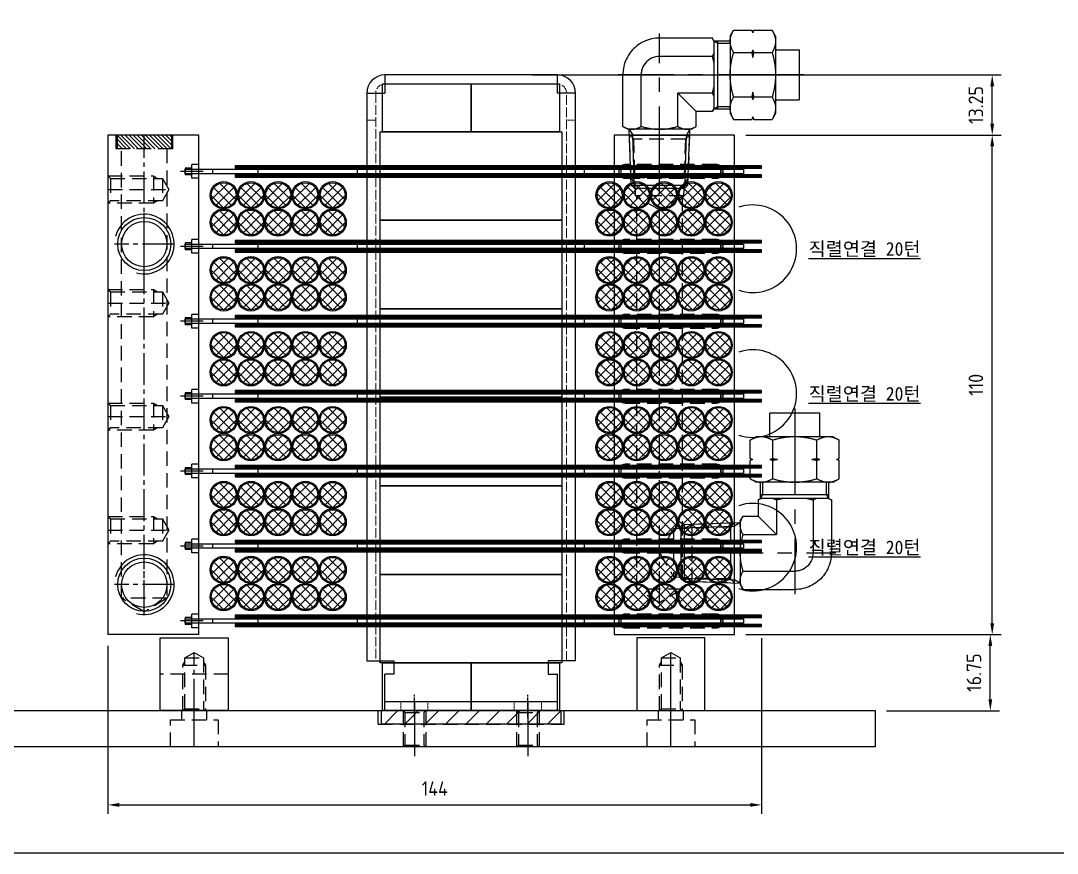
# Model space of a CAD drawing. Header units: millimetres. Extents: x 0 to 687, y 0 to 382.
# Drawn here: x 228.3 to 456.7, y 0 to 183.3 of the extents above; entities that cross this region are included whole.
import ezdxf

# ---------------------------------------------------------------- set-up
doc = ezdxf.new("R2010")
doc.units = ezdxf.units.MM
for name, pattern in [('CENTER', [50.8, 31.75, -6.35, 6.35, -6.35]), ('CENTER1', [10, 7, -1, 1, -1]), ('CENTER2', [28.575, 19.05, -3.175, 3.175, -3.175]), ('CHAIN', [0.3543, 0.2362, -0.0295, 0.0591, -0.0295]), ('DASHED', [0.2067, 0.1654, -0.0413]), ('HIDDEN2', [4.7625, 3.175, -1.5875]), ('HIDDENX2', [19.05, 12.7, -6.35])]:
    doc.linetypes.add(name, pattern=pattern)
for name, color, linetype in [('______', 7, 'Continuous'), ('CENTER', 1, 'CENTER'), ('PV-529CA', 7, 'Continuous'), ('THIN', 3, 'Continuous'), ('가는실선', 6, 'Continuous'), ('가시적인 것(ISO)', 7, 'Continuous'), ('외형선', 7, 'Continuous'), ('중심선', 3, 'CENTER2')]:
    doc.layers.add(name, color=color, linetype=linetype)
doc.layers.add('가려진 것(ISO)', color=2, linetype='DASHED', lineweight=18)
doc.layers.add('중심선(ISO)', color=1, linetype='CENTER', lineweight=25)
doc.styles.add('HAN', font='')
doc.styles.get("Standard").update_dxf_attribs({"font": 'ISOCP.SHX', "bigfont": 'WHGTXT.SHX'})
doc.styles.get('HAN').set_extended_font_data('GulimChe')
doc.dimstyles.new('PS-1', dxfattribs={"dimtxt": 3.2, "dimasz": 2.5, "dimexe": 2, "dimexo": 2.5, "dimgap": 2, "dimtad": 1, "dimtoh": 1, "dimrnd": 0.05, "dimzin": 12, "dimdsep": 46, "dimtxsty": 'Standard', "dimcen": 0, "dimclrt": 2, "dimazin": 3, "dimtfac": 1, "dimtofl": 0, "dimtmove": 0, "dimatfit": 3, "dimfxl": 0, "dimtolj": 1, "dimtzin": 0, "dimarcsym": 0})

# ---------------------------------------------------------------- blocks, each defined once
blk = doc.blocks.new('A$C255C216F')
h = blk.add_hatch()
h.set_pattern_fill('ANSI31', color=252)
h.set_pattern_definition([(45, (-2719.329, -1194.3204), (-2.245064, 2.245064), [])])
h.paths.add_polyline_path([(0, -3), (0, 0), (-39.5, 0), (-39.5, -3)])
at = {"color": 252}
blk.add_lwpolyline([(-39.5, 0), (0, 0), (0, -3), (-39.5, -3)], close=True, dxfattribs=at)
blk = doc.blocks.new('A$C630739C4')
h = blk.add_hatch()
h.set_pattern_fill('ANSI37', color=1, scale=0.5)
h.set_pattern_definition([(45, (-2245.9198, -538.1216), (-1.122532, 1.122532), []), (135, (-2245.9198, -538.1216), (-1.122532, -1.122532), [])])
h.paths.add_polyline_path([(-21.25, 91.5, 1), (-26.75, 91.5, 1)])
h = blk.add_hatch()
h.set_pattern_fill('ANSI37', color=1, scale=0.5)
h.set_pattern_definition([(45, (-2239.9198, -538.1216), (-1.122532, 1.122532), []), (135, (-2239.9198, -538.1216), (-1.122532, -1.122532), [])])
h.paths.add_polyline_path([(-15.25, 91.5, 1), (-20.75, 91.5, 1)])
h = blk.add_hatch()
h.set_pattern_fill('ANSI37', color=1, scale=0.5)
h.set_pattern_definition([(45, (-2233.9198, -538.1216), (-1.122532, 1.122532), []), (135, (-2233.9198, -538.1216), (-1.122532, -1.122532), [])])
h.paths.add_polyline_path([(-9.25, 91.5, 1), (-14.75, 91.5, 1)])
h = blk.add_hatch()
h.set_pattern_fill('ANSI37', color=1, scale=0.5)
h.set_pattern_definition([(45, (-2227.9198, -538.1216), (-1.122532, 1.122532), []), (135, (-2227.9198, -538.1216), (-1.122532, -1.122532), [])])
h.paths.add_polyline_path([(-3.25, 91.5, 1), (-8.75, 91.5, 1)])
h = blk.add_hatch()
h.set_pattern_fill('ANSI37', color=1, scale=0.5)
h.set_pattern_definition([(45, (-2221.9198, -538.1216), (-1.122532, 1.122532), []), (135, (-2221.9198, -538.1216), (-1.122532, -1.122532), [])])
h.paths.add_polyline_path([(2.75, 91.5, 1), (-2.75, 91.5, 1)])
h = blk.add_hatch()
h.set_pattern_fill('ANSI37', color=1, scale=0.5)
h.set_pattern_definition([(45, (-2245.9198, -544.1216), (-1.122532, 1.122532), []), (135, (-2245.9198, -544.1216), (-1.122532, -1.122532), [])])
h.paths.add_polyline_path([(-21.25, 85.5, 1), (-26.75, 85.5, 1)])
h = blk.add_hatch()
h.set_pattern_fill('ANSI37', color=1, scale=0.5)
h.set_pattern_definition([(45, (-2239.9198, -544.1216), (-1.122532, 1.122532), []), (135, (-2239.9198, -544.1216), (-1.122532, -1.122532), [])])
h.paths.add_polyline_path([(-15.25, 85.5, 1), (-20.75, 85.5, 1)])
h = blk.add_hatch()
h.set_pattern_fill('ANSI37', color=1, scale=0.5)
h.set_pattern_definition([(45, (-2233.9198, -544.1216), (-1.122532, 1.122532), []), (135, (-2233.9198, -544.1216), (-1.122532, -1.122532), [])])
h.paths.add_polyline_path([(-9.25, 85.5, 1), (-14.75, 85.5, 1)])
h = blk.add_hatch()
h.set_pattern_fill('ANSI37', color=1, scale=0.5)
h.set_pattern_definition([(45, (-2227.9198, -544.1216), (-1.122532, 1.122532), []), (135, (-2227.9198, -544.1216), (-1.122532, -1.122532), [])])
h.paths.add_polyline_path([(-3.25, 85.5, 1), (-8.75, 85.5, 1)])
h = blk.add_hatch()
h.set_pattern_fill('ANSI37', color=1, scale=0.5)
h.set_pattern_definition([(45, (-2221.9198, -544.1216), (-1.122532, 1.122532), []), (135, (-2221.9198, -544.1216), (-1.122532, -1.122532), [])])
h.paths.add_polyline_path([(2.75, 85.5, 1), (-2.75, 85.5, 1)])
h = blk.add_hatch()
h.set_pattern_fill('ANSI37', color=1, scale=0.5)
h.set_pattern_definition([(45, (-2245.9198, -554.6216), (-1.122532, 1.122532), []), (135, (-2245.9198, -554.6216), (-1.122532, -1.122532), [])])
h.paths.add_polyline_path([(-21.25, 75, 1), (-26.75, 75, 1)])
h = blk.add_hatch()
h.set_pattern_fill('ANSI37', color=1, scale=0.5)
h.set_pattern_definition([(45, (-2239.9198, -554.6216), (-1.122532, 1.122532), []), (135, (-2239.9198, -554.6216), (-1.122532, -1.122532), [])])
h.paths.add_polyline_path([(-15.25, 75, 1), (-20.75, 75, 1)])
h = blk.add_hatch()
h.set_pattern_fill('ANSI37', color=1, scale=0.5)
h.set_pattern_definition([(45, (-2233.9198, -554.6216), (-1.122532, 1.122532), []), (135, (-2233.9198, -554.6216), (-1.122532, -1.122532), [])])
h.paths.add_polyline_path([(-9.25, 75, 1), (-14.75, 75, 1)])
h = blk.add_hatch()
h.set_pattern_fill('ANSI37', color=1, scale=0.5)
h.set_pattern_definition([(45, (-2227.9198, -554.6216), (-1.122532, 1.122532), []), (135, (-2227.9198, -554.6216), (-1.122532, -1.122532), [])])
h.paths.add_polyline_path([(-3.25, 75, 1), (-8.75, 75, 1)])
h = blk.add_hatch()
h.set_pattern_fill('ANSI37', color=1, scale=0.5)
h.set_pattern_definition([(45, (-2221.9198, -554.6216), (-1.122532, 1.122532), []), (135, (-2221.9198, -554.6216), (-1.122532, -1.122532), [])])
h.paths.add_polyline_path([(2.75, 75, 1), (-2.75, 75, 1)])
h = blk.add_hatch()
h.set_pattern_fill('ANSI37', color=1, scale=0.5)
h.set_pattern_definition([(45, (-2245.9198, -560.6216), (-1.122532, 1.122532), []), (135, (-2245.9198, -560.6216), (-1.122532, -1.122532), [])])
h.paths.add_polyline_path([(-21.25, 69, 1), (-26.75, 69, 1)])
h = blk.add_hatch()
h.set_pattern_fill('ANSI37', color=1, scale=0.5)
h.set_pattern_definition([(45, (-2239.9198, -560.6216), (-1.122532, 1.122532), []), (135, (-2239.9198, -560.6216), (-1.122532, -1.122532), [])])
h.paths.add_polyline_path([(-15.25, 69, 1), (-20.75, 69, 1)])
h = blk.add_hatch()
h.set_pattern_fill('ANSI37', color=1, scale=0.5)
h.set_pattern_definition([(45, (-2233.9198, -560.6216), (-1.122532, 1.122532), []), (135, (-2233.9198, -560.6216), (-1.122532, -1.122532), [])])
h.paths.add_polyline_path([(-9.25, 69, 1), (-14.75, 69, 1)])
h = blk.add_hatch()
h.set_pattern_fill('ANSI37', color=1, scale=0.5)
h.set_pattern_definition([(45, (-2227.9198, -560.6216), (-1.122532, 1.122532), []), (135, (-2227.9198, -560.6216), (-1.122532, -1.122532), [])])
h.paths.add_polyline_path([(-3.25, 69, 1), (-8.75, 69, 1)])
h = blk.add_hatch()
h.set_pattern_fill('ANSI37', color=1, scale=0.5)
h.set_pattern_definition([(45, (-2221.9198, -560.6216), (-1.122532, 1.122532), []), (135, (-2221.9198, -560.6216), (-1.122532, -1.122532), [])])
h.paths.add_polyline_path([(2.75, 69, 1), (-2.75, 69, 1)])
h = blk.add_hatch()
h.set_pattern_fill('ANSI37', color=1, scale=0.5)
h.set_pattern_definition([(45, (-2245.9198, -571.1216), (-1.122532, 1.122532), []), (135, (-2245.9198, -571.1216), (-1.122532, -1.122532), [])])
h.paths.add_polyline_path([(-21.25, 58.5, 1), (-26.75, 58.5, 1)])
h = blk.add_hatch()
h.set_pattern_fill('ANSI37', color=1, scale=0.5)
h.set_pattern_definition([(45, (-2239.9198, -571.1216), (-1.122532, 1.122532), []), (135, (-2239.9198, -571.1216), (-1.122532, -1.122532), [])])
h.paths.add_polyline_path([(-15.25, 58.5, 1), (-20.75, 58.5, 1)])
h = blk.add_hatch()
h.set_pattern_fill('ANSI37', color=1, scale=0.5)
h.set_pattern_definition([(45, (-2233.9198, -571.1216), (-1.122532, 1.122532), []), (135, (-2233.9198, -571.1216), (-1.122532, -1.122532), [])])
h.paths.add_polyline_path([(-9.25, 58.5, 1), (-14.75, 58.5, 1)])
h = blk.add_hatch()
h.set_pattern_fill('ANSI37', color=1, scale=0.5)
h.set_pattern_definition([(45, (-2227.9198, -571.1216), (-1.122532, 1.122532), []), (135, (-2227.9198, -571.1216), (-1.122532, -1.122532), [])])
h.paths.add_polyline_path([(-3.25, 58.5, 1), (-8.75, 58.5, 1)])
h = blk.add_hatch()
h.set_pattern_fill('ANSI37', color=1, scale=0.5)
h.set_pattern_definition([(45, (-2221.9198, -571.1216), (-1.122532, 1.122532), []), (135, (-2221.9198, -571.1216), (-1.122532, -1.122532), [])])
h.paths.add_polyline_path([(2.75, 58.5, 1), (-2.75, 58.5, 1)])
h = blk.add_hatch()
h.set_pattern_fill('ANSI37', color=1, scale=0.5)
h.set_pattern_definition([(45, (-2245.9198, -577.1216), (-1.122532, 1.122532), []), (135, (-2245.9198, -577.1216), (-1.122532, -1.122532), [])])
h.paths.add_polyline_path([(-21.25, 52.5, 1), (-26.75, 52.5, 1)])
h = blk.add_hatch()
h.set_pattern_fill('ANSI37', color=1, scale=0.5)
h.set_pattern_definition([(45, (-2239.9198, -577.1216), (-1.122532, 1.122532), []), (135, (-2239.9198, -577.1216), (-1.122532, -1.122532), [])])
h.paths.add_polyline_path([(-15.25, 52.5, 1), (-20.75, 52.5, 1)])
h = blk.add_hatch()
h.set_pattern_fill('ANSI37', color=1, scale=0.5)
h.set_pattern_definition([(45, (-2233.9198, -577.1216), (-1.122532, 1.122532), []), (135, (-2233.9198, -577.1216), (-1.122532, -1.122532), [])])
h.paths.add_polyline_path([(-9.25, 52.5, 1), (-14.75, 52.5, 1)])
h = blk.add_hatch()
h.set_pattern_fill('ANSI37', color=1, scale=0.5)
h.set_pattern_definition([(45, (-2227.9198, -577.1216), (-1.122532, 1.122532), []), (135, (-2227.9198, -577.1216), (-1.122532, -1.122532), [])])
h.paths.add_polyline_path([(-3.25, 52.5, 1), (-8.75, 52.5, 1)])
h = blk.add_hatch()
h.set_pattern_fill('ANSI37', color=1, scale=0.5)
h.set_pattern_definition([(45, (-2221.9198, -577.1216), (-1.122532, 1.122532), []), (135, (-2221.9198, -577.1216), (-1.122532, -1.122532), [])])
h.paths.add_polyline_path([(2.75, 52.5, 1), (-2.75, 52.5, 1)])
h = blk.add_hatch()
h.set_pattern_fill('ANSI37', color=1, scale=0.5)
h.set_pattern_definition([(45, (-2245.9198, -587.6216), (-1.122532, 1.122532), []), (135, (-2245.9198, -587.6216), (-1.122532, -1.122532), [])])
h.paths.add_polyline_path([(-21.25, 42, 1), (-26.75, 42, 1)])
h = blk.add_hatch()
h.set_pattern_fill('ANSI37', color=1, scale=0.5)
h.set_pattern_definition([(45, (-2239.9198, -587.6216), (-1.122532, 1.122532), []), (135, (-2239.9198, -587.6216), (-1.122532, -1.122532), [])])
h.paths.add_polyline_path([(-15.25, 42, 1), (-20.75, 42, 1)])
h = blk.add_hatch()
h.set_pattern_fill('ANSI37', color=1, scale=0.5)
h.set_pattern_definition([(45, (-2233.9198, -587.6216), (-1.122532, 1.122532), []), (135, (-2233.9198, -587.6216), (-1.122532, -1.122532), [])])
h.paths.add_polyline_path([(-9.25, 42, 1), (-14.75, 42, 1)])
h = blk.add_hatch()
h.set_pattern_fill('ANSI37', color=1, scale=0.5)
h.set_pattern_definition([(45, (-2227.9198, -587.6216), (-1.122532, 1.122532), []), (135, (-2227.9198, -587.6216), (-1.122532, -1.122532), [])])
h.paths.add_polyline_path([(-3.25, 42, 1), (-8.75, 42, 1)])
h = blk.add_hatch()
h.set_pattern_fill('ANSI37', color=1, scale=0.5)
h.set_pattern_definition([(45, (-2221.9198, -587.6216), (-1.122532, 1.122532), []), (135, (-2221.9198, -587.6216), (-1.122532, -1.122532), [])])
h.paths.add_polyline_path([(2.75, 42, 1), (-2.75, 42, 1)])
h = blk.add_hatch()
h.set_pattern_fill('ANSI37', color=1, scale=0.5)
h.set_pattern_definition([(45, (-2245.9198, -593.6216), (-1.122532, 1.122532), []), (135, (-2245.9198, -593.6216), (-1.122532, -1.122532), [])])
h.paths.add_polyline_path([(-21.25, 36, 1), (-26.75, 36, 1)])
h = blk.add_hatch()
h.set_pattern_fill('ANSI37', color=1, scale=0.5)
h.set_pattern_definition([(45, (-2239.9198, -593.6216), (-1.122532, 1.122532), []), (135, (-2239.9198, -593.6216), (-1.122532, -1.122532), [])])
h.paths.add_polyline_path([(-15.25, 36, 1), (-20.75, 36, 1)])
h = blk.add_hatch()
h.set_pattern_fill('ANSI37', color=1, scale=0.5)
h.set_pattern_definition([(45, (-2233.9198, -593.6216), (-1.122532, 1.122532), []), (135, (-2233.9198, -593.6216), (-1.122532, -1.122532), [])])
h.paths.add_polyline_path([(-9.25, 36, 1), (-14.75, 36, 1)])
h = blk.add_hatch()
h.set_pattern_fill('ANSI37', color=1, scale=0.5)
h.set_pattern_definition([(45, (-2227.9198, -593.6216), (-1.122532, 1.122532), []), (135, (-2227.9198, -593.6216), (-1.122532, -1.122532), [])])
h.paths.add_polyline_path([(-3.25, 36, 1), (-8.75, 36, 1)])
h = blk.add_hatch()
h.set_pattern_fill('ANSI37', color=1, scale=0.5)
h.set_pattern_definition([(45, (-2221.9198, -593.6216), (-1.122532, 1.122532), []), (135, (-2221.9198, -593.6216), (-1.122532, -1.122532), [])])
h.paths.add_polyline_path([(2.75, 36, 1), (-2.75, 36, 1)])
h = blk.add_hatch()
h.set_pattern_fill('ANSI37', color=1, scale=0.5)
h.set_pattern_definition([(45, (-2245.9198, -604.1216), (-1.122532, 1.122532), []), (135, (-2245.9198, -604.1216), (-1.122532, -1.122532), [])])
h.paths.add_polyline_path([(-21.25, 25.5, 1), (-26.75, 25.5, 1)])
h = blk.add_hatch()
h.set_pattern_fill('ANSI37', color=1, scale=0.5)
h.set_pattern_definition([(45, (-2239.9198, -604.1216), (-1.122532, 1.122532), []), (135, (-2239.9198, -604.1216), (-1.122532, -1.122532), [])])
h.paths.add_polyline_path([(-15.25, 25.5, 1), (-20.75, 25.5, 1)])
h = blk.add_hatch()
h.set_pattern_fill('ANSI37', color=1, scale=0.5)
h.set_pattern_definition([(45, (-2233.9198, -604.1216), (-1.122532, 1.122532), []), (135, (-2233.9198, -604.1216), (-1.122532, -1.122532), [])])
h.paths.add_polyline_path([(-9.25, 25.5, 1), (-14.75, 25.5, 1)])
h = blk.add_hatch()
h.set_pattern_fill('ANSI37', color=1, scale=0.5)
h.set_pattern_definition([(45, (-2227.9198, -604.1216), (-1.122532, 1.122532), []), (135, (-2227.9198, -604.1216), (-1.122532, -1.122532), [])])
h.paths.add_polyline_path([(-3.25, 25.5, 1), (-8.75, 25.5, 1)])
h = blk.add_hatch()
h.set_pattern_fill('ANSI37', color=1, scale=0.5)
h.set_pattern_definition([(45, (-2221.9198, -604.1216), (-1.122532, 1.122532), []), (135, (-2221.9198, -604.1216), (-1.122532, -1.122532), [])])
h.paths.add_polyline_path([(2.75, 25.5, 1), (-2.75, 25.5, 1)])
h = blk.add_hatch()
h.set_pattern_fill('ANSI37', color=1, scale=0.5)
h.set_pattern_definition([(45, (-2245.9198, -610.1216), (-1.122532, 1.122532), []), (135, (-2245.9198, -610.1216), (-1.122532, -1.122532), [])])
h.paths.add_polyline_path([(-21.25, 19.5, 1), (-26.75, 19.5, 1)])
h = blk.add_hatch()
h.set_pattern_fill('ANSI37', color=1, scale=0.5)
h.set_pattern_definition([(45, (-2239.9198, -610.1216), (-1.122532, 1.122532), []), (135, (-2239.9198, -610.1216), (-1.122532, -1.122532), [])])
h.paths.add_polyline_path([(-15.25, 19.5, 1), (-20.75, 19.5, 1)])
h = blk.add_hatch()
h.set_pattern_fill('ANSI37', color=1, scale=0.5)
h.set_pattern_definition([(45, (-2233.9198, -610.1216), (-1.122532, 1.122532), []), (135, (-2233.9198, -610.1216), (-1.122532, -1.122532), [])])
h.paths.add_polyline_path([(-9.25, 19.5, 1), (-14.75, 19.5, 1)])
h = blk.add_hatch()
h.set_pattern_fill('ANSI37', color=1, scale=0.5)
h.set_pattern_definition([(45, (-2227.9198, -610.1216), (-1.122532, 1.122532), []), (135, (-2227.9198, -610.1216), (-1.122532, -1.122532), [])])
h.paths.add_polyline_path([(-3.25, 19.5, 1), (-8.75, 19.5, 1)])
h = blk.add_hatch()
h.set_pattern_fill('ANSI37', color=1, scale=0.5)
h.set_pattern_definition([(45, (-2221.9198, -610.1216), (-1.122532, 1.122532), []), (135, (-2221.9198, -610.1216), (-1.122532, -1.122532), [])])
h.paths.add_polyline_path([(2.75, 19.5, 1), (-2.75, 19.5, 1)])
h = blk.add_hatch()
h.set_pattern_fill('ANSI37', color=1, scale=0.5)
h.set_pattern_definition([(45, (-2245.9198, -620.6216), (-1.122532, 1.122532), []), (135, (-2245.9198, -620.6216), (-1.122532, -1.122532), [])])
h.paths.add_polyline_path([(-21.25, 9, 1), (-26.75, 9, 1)])
h = blk.add_hatch()
h.set_pattern_fill('ANSI37', color=1, scale=0.5)
h.set_pattern_definition([(45, (-2239.9198, -620.6216), (-1.122532, 1.122532), []), (135, (-2239.9198, -620.6216), (-1.122532, -1.122532), [])])
h.paths.add_polyline_path([(-15.25, 9, 1), (-20.75, 9, 1)])
h = blk.add_hatch()
h.set_pattern_fill('ANSI37', color=1, scale=0.5)
h.set_pattern_definition([(45, (-2233.9198, -620.6216), (-1.122532, 1.122532), []), (135, (-2233.9198, -620.6216), (-1.122532, -1.122532), [])])
h.paths.add_polyline_path([(-9.25, 9, 1), (-14.75, 9, 1)])
h = blk.add_hatch()
h.set_pattern_fill('ANSI37', color=1, scale=0.5)
h.set_pattern_definition([(45, (-2227.9198, -620.6216), (-1.122532, 1.122532), []), (135, (-2227.9198, -620.6216), (-1.122532, -1.122532), [])])
h.paths.add_polyline_path([(-3.25, 9, 1), (-8.75, 9, 1)])
h = blk.add_hatch()
h.set_pattern_fill('ANSI37', color=1, scale=0.5)
h.set_pattern_definition([(45, (-2221.9198, -620.6216), (-1.122532, 1.122532), []), (135, (-2221.9198, -620.6216), (-1.122532, -1.122532), [])])
h.paths.add_polyline_path([(2.75, 9, 1), (-2.75, 9, 1)])
h = blk.add_hatch()
h.set_pattern_fill('ANSI37', color=1, scale=0.5)
h.set_pattern_definition([(45, (-2245.9198, -626.6216), (-1.122532, 1.122532), []), (135, (-2245.9198, -626.6216), (-1.122532, -1.122532), [])])
h.paths.add_polyline_path([(-21.25, 3, 1), (-26.75, 3, 1)])
h = blk.add_hatch()
h.set_pattern_fill('ANSI37', color=1, scale=0.5)
h.set_pattern_definition([(45, (-2239.9198, -626.6216), (-1.122532, 1.122532), []), (135, (-2239.9198, -626.6216), (-1.122532, -1.122532), [])])
h.paths.add_polyline_path([(-15.25, 3, 1), (-20.75, 3, 1)])
h = blk.add_hatch()
h.set_pattern_fill('ANSI37', color=1, scale=0.5)
h.set_pattern_definition([(45, (-2233.9198, -626.6216), (-1.122532, 1.122532), []), (135, (-2233.9198, -626.6216), (-1.122532, -1.122532), [])])
h.paths.add_polyline_path([(-9.25, 3, 1), (-14.75, 3, 1)])
h = blk.add_hatch()
h.set_pattern_fill('ANSI37', color=1, scale=0.5)
h.set_pattern_definition([(45, (-2227.9198, -626.6216), (-1.122532, 1.122532), []), (135, (-2227.9198, -626.6216), (-1.122532, -1.122532), [])])
h.paths.add_polyline_path([(-3.25, 3, 1), (-8.75, 3, 1)])
h = blk.add_hatch()
h.set_pattern_fill('ANSI37', color=1, scale=0.5)
h.set_pattern_definition([(45, (-2221.9198, -626.6216), (-1.122532, 1.122532), []), (135, (-2221.9198, -626.6216), (-1.122532, -1.122532), [])])
h.paths.add_polyline_path([(2.75, 3, 1), (-2.75, 3, 1)])
for centre in [(-24, 91.5), (-18, 91.5), (-12, 91.5), (-6, 91.5), (0, 91.5), (-24, 85.5), (-18, 85.5), (-12, 85.5), (-6, 85.5), (0, 85.5), (-24, 75), (-18, 75), (-12, 75), (-6, 75), (0, 75), (-24, 69), (-18, 69), (-12, 69), (-6, 69), (0, 69), (-24, 58.5), (-18, 58.5), (-12, 58.5), (-6, 58.5), (0, 58.5), (-24, 52.5), (-18, 52.5), (-12, 52.5), (-6, 52.5), (0, 52.5), (-24, 42), (-18, 42), (-12, 42), (-6, 42), (0, 42), (-24, 36), (-18, 36), (-12, 36), (-6, 36), (0, 36), (-24, 25.5), (-18, 25.5), (-12, 25.5), (-6, 25.5), (0, 25.5), (-24, 19.5), (-18, 19.5), (-12, 19.5), (-6, 19.5), (0, 19.5), (-24, 9), (-18, 9), (-12, 9), (-6, 9), (0, 9), (-24, 3), (-18, 3), (-12, 3), (-6, 3), (0, 3)]:
    blk.add_circle(centre, 3)
at = {"color": 1}
for centre in [(-24, 91.5), (-18, 91.5), (-12, 91.5), (-6, 91.5), (0, 91.5), (-24, 85.5), (-18, 85.5), (-12, 85.5), (-6, 85.5), (0, 85.5), (-24, 75), (-18, 75), (-12, 75), (-6, 75), (0, 75), (-24, 69), (-18, 69), (-12, 69), (-6, 69), (0, 69), (-24, 58.5), (-18, 58.5), (-12, 58.5), (-6, 58.5), (0, 58.5), (-24, 52.5), (-18, 52.5), (-12, 52.5), (-6, 52.5), (0, 52.5), (-24, 42), (-18, 42), (-12, 42), (-6, 42), (0, 42), (-24, 36), (-18, 36), (-12, 36), (-6, 36), (0, 36), (-24, 25.5), (-18, 25.5), (-12, 25.5), (-6, 25.5), (0, 25.5), (-24, 19.5), (-18, 19.5), (-12, 19.5), (-6, 19.5), (0, 19.5), (-24, 9), (-18, 9), (-12, 9), (-6, 9), (0, 9), (-24, 3), (-18, 3), (-12, 3), (-6, 3), (0, 3)]:
    blk.add_circle(centre, 2.75, dxfattribs=at)
blk = doc.blocks.new('A$C3E0D7D11')
at = {"color": 2, "linetype": 'HIDDENX2'}
for p, q in [((-85, 2.25), (-85, 2.5)), ((-43, 2.25), (-43, 2.5)), ((-89, 0.75), (-89, 1.75)), ((-85, 2), (-85, 2.25)), ((-85, 0.5), (-85, 0.25)), ((-85, 0.25), (-85, 0)), ((-43, 2), (-43, 2.25)), ((-43, 0.5), (-43, 0.25)), ((-43, 0.25), (-43, 0)), ((-39, 0.75), (-39, 1.75))]:
    blk.add_line(p, q, dxfattribs=at)
at = {"color": 1}
for p, q in [((-121, 1.75), (-121, 0.75)), ((-111, 1.75), (-111, 0.75)), ((-31, 1.75), (-31, 0.75)), ((-9, 1.75), (-9, 0.75))]:
    blk.add_line(p, q, dxfattribs=at)
at = {"color": 3}
for points in [[(-116, 2.25), (0, 2.25), (0, 2.5), (-116, 2.5)], [(-116, 2), (0, 2), (0, 2.25), (-116, 2.25)], [(-116, 0.25), (0, 0.25), (0, 0.5), (-116, 0.5)], [(-116, 0), (0, 0), (0, 0.25), (-116, 0.25)]]:
    blk.add_lwpolyline(points, close=True, dxfattribs=at)
at = {"color": 1}
blk.add_lwpolyline([(-4, 0.75), (-127, 0.75), (-127, 1.75), (-4, 1.75)], close=True, dxfattribs=at)
blk = doc.blocks.new('A$C03997A2E')
at = {"layer": '가려진 것(ISO)', "ltscale": 12.901145}
blk.add_line((31.5, 138), (-6.5, 138), dxfattribs=at)
at = {"layer": '가려진 것(ISO)', "ltscale": 12.872348}
for p, q in [((-8.5, 136), (-8.5, 11)), ((33.5, 11), (33.5, 136))]:
    blk.add_line(p, q, dxfattribs=at)
at = {"layer": '가려진 것(ISO)', "ltscale": 2.856945}
for p, q in [((-8.5, 130), (-10.5, 130)), ((35.5, 130), (33.5, 130)), ((-3, 0), (-3, 2)), ((3, 0), (3, 2)), ((22, 0), (22, 2)), ((28, 0), (28, 2))]:
    blk.add_line(p, q, dxfattribs=at)
at = {"layer": '가려진 것(ISO)', "ltscale": 12.901145}
for centre, start, end in [((-6.5, 136), 90, 180), ((31.5, 136), 0, 90)]:
    blk.add_arc(centre, 2, start, end, dxfattribs=at)
at = {"layer": '가시적인 것(ISO)'}
for p, q in [((-6.5, 140), (-6.5, 136)), ((31.5, 140), (-6.5, 140)), ((31.5, 136), (31.5, 140)), ((-10.5, 136), (-6.5, 136)), ((-10.5, 136), (-10.5, 11)), ((35.5, 136), (31.5, 136)), ((35.5, 11), (35.5, 136)), ((-10.5, 11), (-4.5, 11)), ((-4.5, 11), (-4.5, 8)), ((35.5, 11), (29.5, 11)), ((29.5, 11), (29.5, 8)), ((-4.5, 8), (-6.5, 8)), ((-6.5, 0), (-6.5, 8)), ((29.5, 8), (31.5, 8)), ((31.5, 0), (31.5, 8)), ((-6.5, 2), (31.5, 2)), ((-6.5, 0), (31.5, 0))]:
    blk.add_line(p, q, dxfattribs=at)
for centre, start, end in [((-6.5, 136), 90, 180), ((31.5, 136), 0, 90)]:
    blk.add_arc(centre, 4, start, end, dxfattribs=at)
at = {"layer": '중심선(ISO)', "linetype": 'CHAIN', "ltscale": 3.333522}
for p, q in [((0, -1.5), (0, 3.5)), ((25, -1.5), (25, 3.5))]:
    blk.add_line(p, q, dxfattribs=at)
blk = doc.blocks.new('A$C25D579A2')
at = {"color": 250}
for points in [[(-51.15, 196.33), (-31.65, 196.33), (-31.65, 185.83), (-51.15, 185.83), (-51.15, 196.33)], [(-31.65, 196.33), (-12.15, 196.33), (-12.15, 185.83), (-31.65, 185.83), (-31.65, 196.33)], [(-51.15, 68.83), (-31.65, 68.83), (-31.65, 58.33), (-51.15, 58.33), (-51.15, 68.83)], [(-31.65, 68.83), (-12.15, 68.83), (-12.15, 58.33), (-31.65, 58.33), (-31.65, 68.83)]]:
    blk.add_lwpolyline(points, dxfattribs=at)
for points in [[(-11.65, 185.83), (-11.65, 166.33), (-51.65, 166.33), (-51.65, 185.83)], [(-11.65, 166.33), (-11.65, 146.83), (-51.65, 146.83), (-51.65, 166.33)], [(-11.65, 146.83), (-11.65, 127.33), (-51.65, 127.33), (-51.65, 146.83)], [(-11.65, 127.33), (-11.65, 107.83), (-51.65, 107.83), (-51.65, 127.33)], [(-11.65, 107.83), (-11.65, 88.33), (-51.65, 88.33), (-51.65, 107.83)], [(-11.65, 88.33), (-11.65, 68.83), (-51.65, 68.83), (-51.65, 88.33)]]:
    blk.add_lwpolyline(points, close=True, dxfattribs=at)
blk = doc.blocks.new('A$C615B079D')
at = {"color": 1, "linetype": 'CENTER1'}
blk.add_line((8.5, -95), (8.5, 8), dxfattribs=at)
for p, q in [((1.5, 0), (1.5, 0)), ((1.5, 0), (1.5, 0)), ((22.5, 0), (22.5, 0)), ((22.5, 0), (22.5, 0))]:
    blk.add_line(p, q)
at = {"color": 1}
blk.add_lwpolyline([(-1.5, 8), (-1.5, -102), (25, -102), (25, 8)], close=True, dxfattribs=at)
at = {"color": 250}
for points in [[(0, -0.5), (22, -0.5), (22, 0.5), (0, 0.5)], [(0, -17), (22, -17), (22, -16), (0, -16)], [(0, -33.5), (22, -33.5), (22, -32.5), (0, -32.5)], [(0, -50), (22, -50), (22, -49), (0, -49)], [(0, -66.5), (22, -66.5), (22, -65.5), (0, -65.5)], [(0, -83), (22, -83), (22, -82), (0, -82)], [(0, -99.5), (22, -99.5), (22, -98.5), (0, -98.5)]]:
    blk.add_lwpolyline(points, close=True, dxfattribs=at)
at = {"layer": '______', "color": 2, "linetype": 'HIDDEN2'}
for p, q in [((1.5, 0), (1.5, 0)), ((1.5, 0), (1.5, 0)), ((22.5, 0), (22.5, 0)), ((22.5, 0), (22.5, 0)), ((14.78, -1.4), (2.22, -1.4)), ((13.8, -5.41), (3.2, -5.41)), ((11.59, -78.7), (11.59, -89.3)), ((15.6, -77.72), (15.6, -90.28)), ((13.5, -92), (3.5, -92))]:
    blk.add_line(p, q, dxfattribs=at)
for points in [[(3.12, -2.97), (2.22, -1.4), (1.92, 8)], [(15.08, 8), (14.19, 7.12), (2.81, 7.12), (1.92, 8)], [(14.19, 7.12), (13.8, -5.41), (8.5, -8.47), (3.2, -5.41), (2.81, 7.12)], [(15.08, 8), (14.78, -1.4), (13.88, -2.97)], [(13.5, -5.59), (13.5, -92), (8.5, -95), (3.5, -92), (3.5, -5.59)], [(25, -77.42), (15.6, -77.72), (14.03, -78.62)], [(25, -77.42), (24.12, -78.31), (24.12, -89.69), (25, -90.58)], [(24.12, -78.31), (11.59, -78.7), (8.53, -84), (11.59, -89.3), (24.12, -89.69)], [(14.03, -89.38), (15.6, -90.28), (25, -90.58)]]:
    blk.add_lwpolyline(points, dxfattribs=at)
for points in [[(21, 1.5), (1, 1.5, 0.414214), (-0.5, 0, 0.414214), (1, -1.5), (21, -1.5, 0.414214), (22.5, 0, 0.414214)], [(-0.5, 0, 0.414214), (0.25, -0.75), (21.75, -0.75, 0.414214), (22.5, 0, 0.414214), (21.75, 0.75), (0.25, 0.75, 0.414214)], [(21, -15), (1, -15, 0.414214), (-0.5, -16.5, 0.414214), (1, -18), (21, -18, 0.414214), (22.5, -16.5, 0.414214)], [(-0.5, -16.5, 0.414214), (0.25, -17.25), (21.75, -17.25, 0.414214), (22.5, -16.5, 0.414214), (21.75, -15.75), (0.25, -15.75, 0.414214)], [(21, -31.5), (1, -31.5, 0.414214), (-0.5, -33, 0.414214), (1, -34.5), (21, -34.5, 0.414214), (22.5, -33, 0.414214)], [(-0.5, -33, 0.414214), (0.25, -33.75), (21.75, -33.75, 0.414214), (22.5, -33, 0.414214), (21.75, -32.25), (0.25, -32.25, 0.414214)], [(21, -48), (1, -48, 0.414214), (-0.5, -49.5, 0.414214), (1, -51), (21, -51, 0.414214), (22.5, -49.5, 0.414214)], [(-0.5, -49.5, 0.414214), (0.25, -50.25), (21.75, -50.25, 0.414214), (22.5, -49.5, 0.414214), (21.75, -48.75), (0.25, -48.75, 0.414214)], [(21, -64.5), (1, -64.5, 0.414214), (-0.5, -66, 0.414214), (1, -67.5), (21, -67.5, 0.414214), (22.5, -66, 0.414214)], [(-0.5, -66, 0.414214), (0.25, -66.75), (21.75, -66.75, 0.414214), (22.5, -66, 0.414214), (21.75, -65.25), (0.25, -65.25, 0.414214)], [(21, -81), (1, -81, 0.414214), (-0.5, -82.5, 0.414214), (1, -84), (21, -84, 0.414214), (22.5, -82.5, 0.414214)], [(-0.5, -82.5, 0.414214), (0.25, -83.25), (21.75, -83.25, 0.414214), (22.5, -82.5, 0.414214), (21.75, -81.75), (0.25, -81.75, 0.414214)], [(21, -97.5), (1, -97.5, 0.414214), (-0.5, -99, 0.414214), (1, -100.5), (21, -100.5, 0.414214), (22.5, -99, 0.414214)], [(-0.5, -99, 0.414214), (0.25, -99.75), (21.75, -99.75, 0.414214), (22.5, -99, 0.414214), (21.75, -98.25), (0.25, -98.25, 0.414214)]]:
    blk.add_lwpolyline(points, format="xyb", close=True, dxfattribs=at)
at = {"layer": 'CENTER'}
blk.add_line((25, -84), (8.53, -84), dxfattribs=at)
blk = doc.blocks.new('A$C14887506')
at = {"layer": 'PV-529CA'}
for p, q in [((11.66, 25.27), (0, 25.27)), ((12, 24.68), (11.66, 25.27)), ((15.56, 25.68), (16.32, 27)), ((15.56, 25.68), (15.56, 24.55)), ((16.32, 27), (20.31, 27)), ((20.56, 26.5), (20.31, 27)), ((20.56, 26.5), (20.81, 27)), ((20.56, 26.5), (20.56, 26.45)), ((20.81, 27), (24.8, 27)), ((25.56, 25.68), (24.8, 27)), ((25.56, 25.68), (25.56, 24.55)), ((12, 24.68), (12, 24.59)), ((12, 24.68), (15.56, 24.68)), ((12, 24.59), (12, 21.9)), ((15.56, 24.55), (15.56, 17.18)), ((25.56, 24.55), (25.56, 17.18)), ((11.66, 21.23), (0, 21.23)), ((12, 21.9), (12, 19.88)), ((16.32, 22.09), (20.31, 22.09)), ((20.56, 22.64), (20.56, 20.99)), ((20.81, 22.09), (24.8, 22.09)), ((25.56, 22.68), (30.77, 22.68)), ((30.77, 22.68), (30.77, 11.68)), ((12, 19.88), (12, 14.49)), ((-8.08, 5.81), (-8.08, 17.18)), ((-4.04, 5.81), (-4.04, 17.18)), ((15.56, 17.18), (15.56, 9.82)), ((25.56, 17.18), (25.56, 9.82)), ((12, 14.49), (12, 12.47)), ((4.04, 5.81), (4.04, 13.14)), ((8.08, 9.1), (4.04, 13.14)), ((11.66, 13.14), (4.04, 13.14)), ((12, 12.47), (12, 9.78)), ((20.31, 12.28), (16.32, 12.28)), ((20.56, 13.37), (20.56, 11.73)), ((24.8, 12.28), (20.81, 12.28)), ((25.56, 11.68), (30.77, 11.68)), ((12, 9.68), (11.66, 9.1)), ((12, 9.78), (12, 9.68)), ((12, 9.68), (15.56, 9.68)), ((15.56, 9.82), (15.56, 8.68)), ((25.56, 9.82), (25.56, 8.68)), ((8.08, 5.81), (8.08, 9.1)), ((11.66, 9.1), (8.08, 9.1)), ((15.56, 8.68), (16.32, 7.37)), ((16.32, 7.37), (20.31, 7.37)), ((20.56, 7.87), (20.31, 7.37)), ((20.56, 7.92), (20.56, 7.87)), ((20.56, 7.87), (20.81, 7.37)), ((20.81, 7.37), (24.8, 7.37)), ((25.56, 8.68), (24.8, 7.37)), ((-7, 5.18), (-8.08, 5.81)), ((-6.06, 5.18), (-7, 5.18)), ((-6.27, -7.12), (-6.65, 5.18)), ((0, 5.18), (-6.06, 5.18)), ((6.06, 5.18), (0, 5.18)), ((7, 5.18), (6.06, 5.18)), ((6.27, -7.12), (6.65, 5.18)), ((7, 5.18), (8.08, 5.81)), ((-6.27, -7.12), (6.27, -7.12)), ((-5.54, -7.82), (-6.27, -7.12)), ((-5.54, -7.82), (5.54, -7.82)), ((5.54, -7.82), (6.27, -7.12))]:
    blk.add_line(p, q, dxfattribs=at)
for points in [[(0, 25.27), (-1.21, 25.27), (-3.63, 24.71), (-6.54, 22.4), (-7.88, 19.6), (-8.08, 17.79), (-8.08, 17.18)], [(0, 21.23), (-0.6, 21.23), (-1.81, 20.95), (-3.27, 19.79), (-3.94, 18.39), (-4.04, 17.49), (-4.04, 17.18)]]:
    blk.add_open_spline(points, degree=3, knots=[0, 0, 0, 0, 0.285714, 0.571429, 0.857143, 1, 1, 1, 1], dxfattribs=at)
for points, weights in [([(12, 24.59), (11.87, 24.92), (11.66, 25.27)], [1, 1.00376757634, 1]), ([(15.56, 24.55), (15.56, 25.68), (16.32, 27)], [1, 1.0379548493, 1]), ([(20.31, 27), (20.45, 26.72), (20.56, 26.45)], [1, 1.00164881391, 1]), ([(20.56, 26.45), (20.67, 26.72), (20.81, 27)], [1, 1.00164881391, 1]), ([(24.8, 27), (25.56, 25.68), (25.56, 24.55)], [1, 1.0379548493, 1]), ([(16.32, 22.09), (15.56, 23.41), (15.56, 24.55)], [1, 1.0379548493, 1]), ([(25.56, 24.55), (25.56, 23.41), (24.8, 22.09)], [1, 1.0379548493, 1]), ([(11.66, 21.23), (11.87, 21.58), (12, 21.9)], [1, 1.00376757634, 1]), ([(12, 19.88), (11.87, 20.53), (11.66, 21.23)], [1, 1.00376757634, 1]), ([(15.56, 17.18), (15.56, 19.46), (16.32, 22.09)], [1, 1.0379548493, 1]), ([(20.56, 22.64), (20.45, 22.37), (20.31, 22.09)], [1, 1.00164881391, 1]), ([(20.31, 22.09), (20.45, 21.53), (20.56, 20.99)], [1, 1.00164881391, 1]), ([(20.81, 22.09), (20.67, 22.37), (20.56, 22.64)], [1, 1.00164881391, 1]), ([(20.56, 20.99), (20.67, 21.53), (20.81, 22.09)], [1, 1.00164881391, 1]), ([(24.8, 22.09), (25.56, 19.46), (25.56, 17.18)], [1, 1.0379548493, 1]), ([(16.32, 12.28), (15.56, 14.91), (15.56, 17.18)], [1, 1.0379548493, 1]), ([(25.56, 17.18), (25.56, 14.91), (24.8, 12.28)], [1, 1.0379548493, 1]), ([(11.66, 13.14), (11.87, 13.84), (12, 14.49)], [1, 1.00376757634, 1]), ([(12, 12.47), (11.87, 12.79), (11.66, 13.14)], [1, 1.00376757634, 1]), ([(15.56, 9.82), (15.56, 10.96), (16.32, 12.28)], [1, 1.0379548493, 1]), ([(20.56, 13.37), (20.45, 12.84), (20.31, 12.28)], [1, 1.00164881391, 1]), ([(20.31, 12.28), (20.45, 12), (20.56, 11.73)], [1, 1.00164881391, 1]), ([(20.81, 12.28), (20.67, 12.84), (20.56, 13.37)], [1, 1.00164881391, 1]), ([(20.56, 11.73), (20.67, 12), (20.81, 12.28)], [1, 1.00164881391, 1]), ([(24.8, 12.28), (25.56, 10.96), (25.56, 9.82)], [1, 1.0379548493, 1]), ([(11.66, 9.1), (11.87, 9.45), (12, 9.78)], [1, 1.00376757634, 1]), ([(16.32, 7.37), (15.56, 8.68), (15.56, 9.82)], [1, 1.0379548493, 1]), ([(25.56, 9.82), (25.56, 8.68), (24.8, 7.37)], [1, 1.0379548493, 1]), ([(20.56, 7.92), (20.45, 7.65), (20.31, 7.37)], [1, 1.00164881391, 1]), ([(20.81, 7.37), (20.67, 7.65), (20.56, 7.92)], [1, 1.00164881391, 1]), ([(-8.08, 5.81), (-7, 5.18), (-6.06, 5.18)], [1, 1.0379548493, 1]), ([(-6.06, 5.18), (-5.12, 5.18), (-4.04, 5.81)], [1, 1.0379548493, 1]), ([(-4.04, 5.81), (-1.88, 5.18), (0, 5.18)], [1, 1.0379548493, 1]), ([(0, 5.18), (1.88, 5.18), (4.04, 5.81)], [1, 1.0379548493, 1]), ([(4.04, 5.81), (5.12, 5.18), (6.06, 5.18)], [1, 1.0379548493, 1]), ([(6.06, 5.18), (7, 5.18), (8.08, 5.81)], [1, 1.0379548493, 1])]:
    blk.add_rational_spline(points, weights, degree=2, dxfattribs=at)
at = {"layer": '가는실선'}
for p, q in [((12, 24.68), (12.87, 24.18)), ((12.87, 24.18), (15.56, 24.18)), ((12, 9.68), (12.87, 10.18)), ((12.87, 10.18), (15.56, 10.18)), ((-6.65, 5.18), (-5.91, 3.9)), ((6.65, 5.18), (5.91, 3.9)), ((-5.54, -7.82), (-5.91, 3.9)), ((5.54, -7.82), (5.91, 3.9))]:
    blk.add_line(p, q, dxfattribs=at)
at = {"layer": '외형선'}
for p, q in [((12.87, 9.68), (12.87, 24.68)), ((-6.61, 3.9), (6.61, 3.9))]:
    blk.add_line(p, q, dxfattribs=at)
at = {"layer": '중심선'}
for p, q in [((0, -8.82), (0, 26.27)), ((31.77, 17.18), (-9.08, 17.18))]:
    blk.add_line(p, q, dxfattribs=at)
blk = doc.blocks.new('A$C520A0970')
at = {"layer": '______', "linetype": 'HIDDEN2'}
h = blk.add_hatch(dxfattribs=at)
h.set_pattern_fill('ANSI31', color=2, scale=0.2, angle=90)
h.set_pattern_definition([(135, (1386.6707, -1466.6332), (-0.4490128, -0.4490128), [])])
h.paths.add_polyline_path([(-3, 8), (-15, 8), (-15, 5), (-3, 5)])
at = {"color": 1}
for p, q in [((-17, 8), (-17, -102)), ((3, 8), (-17, 8)), ((3, -102), (3, 8)), ((3, -102), (-17, -102))]:
    blk.add_line(p, q, dxfattribs=at)
at = {"color": 1, "linetype": 'CENTER1'}
for p, q in [((-9, -97), (-9, 8)), ((4, 0), (-1, 0)), ((-9, -22.58), (-9, -9.42)), ((-2.42, -16), (-15.58, -16)), ((4, -16.5), (-1, -16.5)), ((4, -33), (-1, -33)), ((4, -49.5), (-1, -49.5)), ((4, -66), (-1, -66)), ((-9, -97.58), (-9, -84.42)), ((4, -82.5), (-1, -82.5)), ((-2.42, -91), (-15.58, -91)), ((4, -99), (-1, -99))]:
    blk.add_line(p, q, dxfattribs=at)
for centre in [(-9, -16), (-9, -91)]:
    blk.add_circle(centre, 5.85)
at = {"color": 1}
for centre in [(-9, -16), (-9, -91)]:
    blk.add_circle(centre, 5, dxfattribs=at)
at = {"layer": '______', "color": 2, "linetype": 'HIDDEN2'}
for p, q in [((-15.25, 8), (-15.25, 5)), ((-15, 8), (-15, 5)), ((-3, 8), (-3, 5)), ((-2.75, 8), (-2.75, 5)), ((-2.75, 5), (-15.25, 5)), ((0, 0.75), (0, -0.75)), ((1.5, 0.75), (0, 0.75)), ((1.5, -1.5), (1.5, 1.5)), ((3, 1.5), (1.5, 1.5)), ((-7, -1), (-7, -7)), ((-5, -1.54), (-5, -6.46)), ((1.5, -0.75), (0, -0.75)), ((3, -1.5), (1.5, -1.5)), ((-17, -4), (-3.58, -4)), ((0, -15.75), (0, -17.25)), ((1.5, -15.75), (0, -15.75)), ((1.5, -18), (1.5, -15)), ((3, -15), (1.5, -15)), ((1.5, -17.25), (0, -17.25)), ((3, -18), (1.5, -18)), ((-7, -26), (-7, -32)), ((-5, -26.54), (-5, -31.46)), ((-17, -29), (-3.58, -29)), ((1.5, -34.5), (1.5, -31.5)), ((3, -31.5), (1.5, -31.5)), ((0, -32.25), (0, -33.75)), ((1.5, -32.25), (0, -32.25)), ((1.5, -33.75), (0, -33.75)), ((3, -34.5), (1.5, -34.5)), ((0, -48.75), (0, -50.25)), ((1.5, -48.75), (0, -48.75)), ((1.5, -51), (1.5, -48)), ((3, -48), (1.5, -48)), ((-7, -51), (-7, -57)), ((-5, -51.54), (-5, -56.46)), ((1.5, -50.25), (0, -50.25)), ((3, -51), (1.5, -51)), ((-17, -54), (-3.58, -54)), ((0, -65.25), (0, -66.75)), ((1.5, -65.25), (0, -65.25)), ((1.5, -67.5), (1.5, -64.5)), ((3, -64.5), (1.5, -64.5)), ((1.5, -66.75), (0, -66.75)), ((3, -67.5), (1.5, -67.5)), ((-7, -76), (-7, -82)), ((-5, -76.54), (-5, -81.46)), ((-17, -79), (-3.58, -79)), ((0, -81.75), (0, -83.25)), ((1.5, -81.75), (0, -81.75)), ((1.5, -84), (1.5, -81)), ((3, -81), (1.5, -81)), ((1.5, -83.25), (0, -83.25)), ((3, -84), (1.5, -84)), ((-4, -94), (-14, -94)), ((1.5, -100.5), (1.5, -97.5)), ((3, -97.5), (1.5, -97.5)), ((0, -98.25), (0, -99.75)), ((1.5, -98.25), (0, -98.25)), ((1.5, -99.75), (0, -99.75)), ((3, -100.5), (1.5, -100.5))]:
    blk.add_line(p, q, dxfattribs=at)
for points in [[(-4, 5), (-4, -94), (-9, -97), (-14, -94), (-14, 5)], [(-17, -1), (-7, -1), (-6.06, -1.54)], [(-17, -1), (-16.46, -1.54), (-16.46, -6.46), (-17, -7)], [(-16.46, -1.54), (-5, -1.54), (-3.58, -4), (-5, -6.46), (-16.46, -6.46)], [(-6.06, -6.46), (-7, -7), (-17, -7)], [(-17, -26), (-7, -26), (-6.06, -26.54)], [(-17, -26), (-16.46, -26.54), (-16.46, -31.46), (-17, -32)], [(-16.46, -26.54), (-5, -26.54), (-3.58, -29), (-5, -31.46), (-16.46, -31.46)], [(-6.06, -31.46), (-7, -32), (-17, -32)], [(-17, -51), (-7, -51), (-6.06, -51.54)], [(-17, -51), (-16.46, -51.54), (-16.46, -56.46), (-17, -57)], [(-16.46, -51.54), (-5, -51.54), (-3.58, -54), (-5, -56.46), (-16.46, -56.46)], [(-6.06, -56.46), (-7, -57), (-17, -57)], [(-17, -76), (-7, -76), (-6.06, -76.54)], [(-17, -76), (-16.46, -76.54), (-16.46, -81.46), (-17, -82)], [(-16.46, -76.54), (-5, -76.54), (-3.58, -79), (-5, -81.46), (-16.46, -81.46)], [(-6.06, -81.46), (-7, -82), (-17, -82)]]:
    blk.add_lwpolyline(points, dxfattribs=at)
at = {"layer": 'THIN'}
for centre in [(-9, -16), (-9, -91)]:
    blk.add_arc(centre, 6.58, 255, 165, dxfattribs=at)
blk = doc.blocks.new('A$C0B812738')
at = {"color": 2, "linetype": 'HIDDEN2'}
for p, q in [((-9.57, 11.6), (-5.43, 11.6)), ((-10, 10), (-5, 10)), ((0, 8), (-15, 8))]:
    blk.add_line(p, q, dxfattribs=at)
at = {"color": 1, "linetype": 'CENTER1'}
blk.add_line((-7.5, 0), (-7.5, 12.79), dxfattribs=at)
at = {"color": 30}
blk.add_lwpolyline([(-15, 16), (0, 16), (0, 0), (-15, 0)], close=True, dxfattribs=at)
at = {"color": 2, "linetype": 'HIDDEN2'}
for points in [[(-9.57, 0.43), (-9.57, 11.6), (-7.5, 12.79), (-5.43, 11.6), (-5.43, 0.43)], [(-10, 0), (-10, 10), (-9.57, 10.75)], [(-5.43, 10.75), (-5, 10), (-5, 0)], [(-10, 0), (-9.57, 0.43), (-5.43, 0.43), (-5, 0)]]:
    blk.add_lwpolyline(points, dxfattribs=at)
blk = doc.blocks.new('A$C7308063B')
at = {"color": 2, "linetype": 'HIDDEN2'}
for p, q in [((-9.57, 11.6), (-5.43, 11.6)), ((-10, 10), (-5, 10))]:
    blk.add_line(p, q, dxfattribs=at)
at = {"color": 30}
blk.add_lwpolyline([(0, 16), (-15, 16), (-15, 0), (0, 0)], close=True, dxfattribs=at)
at = {"color": 2, "linetype": 'HIDDEN2'}
for points in [[(-9.57, 0.43), (-9.57, 11.6), (-7.5, 12.79), (-5.43, 11.6), (-5.43, 0.43)], [(-10, 0), (-10, 10), (-9.57, 10.75)], [(-5.43, 10.75), (-5, 10), (-5, 0)], [(-10, 0), (-9.57, 0.43), (-5.43, 0.43), (-5, 0)]]:
    blk.add_lwpolyline(points, dxfattribs=at)
at = {"layer": 'CENTER'}
blk.add_line((-7.5, 0), (-7.5, 12.79), dxfattribs=at)
blk = doc.blocks.new('*D38')
at = {"color": 0, "lineweight": -2}
for p, q in [((388.04, 48.15), (443.91, 48.15)), ((441.91, 33.9), (441.91, 45.65)), ((419.04, 31.4), (443.91, 31.4))]:
    blk.add_line(p, q, dxfattribs=at)
at = {"color": 0}
for points in [[(441.5, 45.65), (442.33, 45.65), (441.91, 48.15)], [(441.5, 33.9), (442.33, 33.9), (441.91, 31.4)]]:
    blk.add_solid(points, dxfattribs=at)
at = {"layer": 'DEFPOINTS', "color": 0}
for p in [(385.54, 48.15), (441.91, 48.15), (416.54, 31.4, 0)]:
    blk.add_point(p, dxfattribs=at)
at = {"color": 2, "insert": (438.31, 39.78), "char_height": 3.2, "attachment_point": 5, "rotation": 90}
blk.add_mtext('\\A1;16.75', dxfattribs=at)
blk = doc.blocks.new('*D39')
at = {"color": 0, "lineweight": -2}
for p, q in [((388.04, 158.15), (444.33, 158.15)), ((442.33, 50.65), (442.33, 155.65)), ((388.04, 48.15), (444.33, 48.15))]:
    blk.add_line(p, q, dxfattribs=at)
at = {"color": 0}
for points in [[(441.91, 155.65), (442.75, 155.65), (442.33, 158.15)], [(441.91, 50.65), (442.75, 50.65), (442.33, 48.15)]]:
    blk.add_solid(points, dxfattribs=at)
at = {"layer": 'DEFPOINTS', "color": 0}
for p in [(385.54, 158.15), (442.33, 158.15), (385.54, 48.15)]:
    blk.add_point(p, dxfattribs=at)
at = {"color": 2, "insert": (438.73, 103.15), "char_height": 3.2, "attachment_point": 5, "rotation": 90}
blk.add_mtext('\\A1;110', dxfattribs=at)
blk = doc.blocks.new('*D40')
at = {"color": 0, "lineweight": -2}
for p, q in [((340.93, 171.4), (444.33, 171.4)), ((442.33, 160.65), (442.33, 168.9)), ((388.04, 158.15), (444.33, 158.15))]:
    blk.add_line(p, q, dxfattribs=at)
at = {"color": 0}
for points in [[(441.91, 168.9), (442.75, 168.9), (442.33, 171.4)], [(441.91, 160.65), (442.75, 160.65), (442.33, 158.15)]]:
    blk.add_solid(points, dxfattribs=at)
at = {"layer": 'DEFPOINTS', "color": 0}
for p in [(338.43, 171.4), (442.33, 171.4), (385.54, 158.15)]:
    blk.add_point(p, dxfattribs=at)
at = {"color": 2, "insert": (438.73, 164.78), "char_height": 3.2, "attachment_point": 5, "rotation": 90}
blk.add_mtext('\\A1;13.25', dxfattribs=at)
blk = doc.blocks.new('*D41')
at = {"color": 0, "lineweight": -2}
for p, q in [((391.54, 47.4), (391.54, 8.65)), ((247.54, 45.65), (247.54, 8.65)), ((250.04, 10.65), (389.04, 10.65))]:
    blk.add_line(p, q, dxfattribs=at)
at = {"color": 0}
for points in [[(250.04, 11.07), (250.04, 10.23), (247.54, 10.65)], [(389.04, 11.07), (389.04, 10.23), (391.54, 10.65)]]:
    blk.add_solid(points, dxfattribs=at)
at = {"layer": 'DEFPOINTS', "color": 0}
for p in [(247.54, 48.15), (391.54, 49.9), (391.54, 10.65)]:
    blk.add_point(p, dxfattribs=at)
at = {"color": 2, "insert": (319.54, 14.25), "char_height": 3.2, "attachment_point": 5}
blk.add_mtext('\\A1;144', dxfattribs=at)

msp = doc.modelspace()

# ---------------------------------------------------------------- linework, layer by layer
at = {"color": 2, "linetype": 'HIDDEN2'}
for p, q in [((263.791, 29.405), (263.791, 31.405)), ((269.291, 29.405), (269.291, 31.405)), ((307.041, 28.405), (307.041, 31.405)), ((312.541, 31.405), (312.541, 23.405)), ((312.974, 30.972), (312.974, 23.838)), ((317.108, 30.972), (317.108, 23.838)), ((317.541, 31.405), (317.541, 23.405)), ((337.541, 31.405), (337.541, 23.405)), ((337.974, 30.972), (337.974, 23.838)), ((342.108, 30.972), (342.108, 23.838)), ((342.541, 31.405), (342.541, 23.405)), ((348.041, 28.405), (348.041, 31.405)), ((368.791, 29.405), (368.791, 31.405)), ((374.291, 29.405), (374.291, 31.405)), ((307.041, 28.405), (348.041, 28.405))]:
    msp.add_line(p, q, dxfattribs=at)
msp.add_lwpolyline([(0, 381.599), (686.575, 381.599), (686.575, 0), (0, 0)], close=True)
at = {"color": 30, "elevation": 0}
msp.add_lwpolyline([(26.541, 31.405), (416.541, 31.405), (416.541, 23.405), (26.541, 23.405)], close=True, dxfattribs=at)
at = {"color": 2, "linetype": 'HIDDEN2'}
for points in [[(312.541, 31.405), (312.974, 30.972), (317.108, 30.972), (317.541, 31.405)], [(337.541, 31.405), (337.974, 30.972), (342.108, 30.972), (342.541, 31.405)], [(261.291, 23.405), (261.291, 29.405), (271.791, 29.405), (271.791, 23.405)], [(366.291, 23.405), (366.291, 29.405), (376.791, 29.405), (376.791, 23.405)], [(312.541, 23.405), (312.974, 23.838), (317.108, 23.838), (317.541, 23.405)], [(337.541, 23.405), (337.974, 23.838), (342.108, 23.838), (342.541, 23.405)]]:
    msp.add_lwpolyline(points, dxfattribs=at)
for centre in [(389.6, 133.121), (389.6, 101.229), (389.6, 67.406)]:
    msp.add_arc(centre, 9.646, 251.16048, 108.83952)
at = {"layer": 'CENTER'}
for p, q in [((315.041, 33.405), (315.041, 21.405)), ((340.041, 33.405), (340.041, 21.405)), ((266.541, 23.405), (266.541, 31.405)), ((371.541, 23.405), (371.541, 31.405))]:
    msp.add_line(p, q, dxfattribs=at)

# ---------------------------------------------------------------- block references
for name, p in [('A$C14887506', (369.041, 154.252)), ('A$C03997A2E', (315.041, 31.405)), ('A$C25D579A2', (359.19, -26.923)), ('A$C520A0970', (264.541, 150.155)), ('A$C615B079D', (360.541, 150.155)), ('A$C3E0D7D11', (391.541, 148.905)), ('A$C630739C4', (297.041, 53.405)), ('A$C630739C4', (382.041, 53.405)), ('A$C3E0D7D11', (391.541, 132.405)), ('A$C3E0D7D11', (391.541, 115.905)), ('A$C3E0D7D11', (391.541, 99.405)), ('A$C3E0D7D11', (391.541, 82.905)), ('A$C3E0D7D11', (391.541, 66.405)), ('A$C3E0D7D11', (391.541, 49.905)), ('A$C0B812738', (274.041, 31.405)), ('A$C7308063B', (379.041, 31.405)), ('A$C255C216F', (347.291, 31.405))]:
    msp.add_blockref(name, p)
at = {"xscale": -1, "rotation": 270}
msp.add_blockref('A$C14887506', (381.639, 66.155), dxfattribs=at)

# ---------------------------------------------------------------- texts
at = {"color": 2, "char_height": 3, "attachment_point": 1, "style": 'HAN'}
for insert in [(401.891, 134.591, 0), (401.891, 102.698, 0), (401.891, 68.875, 0)]:
    msp.add_mtext_dynamic_manual_height_columns('{\\L직렬연결 20턴} ', width=794.61738, gutter_width=769.295, heights=[449.727], dxfattribs=dict(at, insert=insert))

# ---------------------------------------------------------------- dimensions: what is measured, and where the dimension line sits
for base, p1, p2, picture, middle in [((442.331, 171.405), (385.541, 158.155), (338.434, 171.405), '*D40', (438.73, 164.78)), ((442.331, 158.155), (385.541, 48.155), (385.541, 158.155), '*D39', (438.731, 103.155)), ((441.914, 48.155), (416.541, 31.405, 0), (385.541, 48.155), '*D38', (438.314, 39.78))]:
    dim = msp.add_linear_dim(base=base, p1=p1, p2=p2, angle=90, dimstyle='PS-1')
    dim.commit()
    dim.dimension.update_dxf_attribs({"geometry": picture, "text_midpoint": middle})
dim = msp.add_linear_dim(base=(391.541, 10.65), p1=(247.541, 48.155), p2=(391.541, 49.905), dimstyle='PS-1')
dim.commit()
dim.dimension.update_dxf_attribs({"geometry": '*D41', "text_midpoint": (319.541, 14.25)})

doc.saveas('drawing.dxf')
